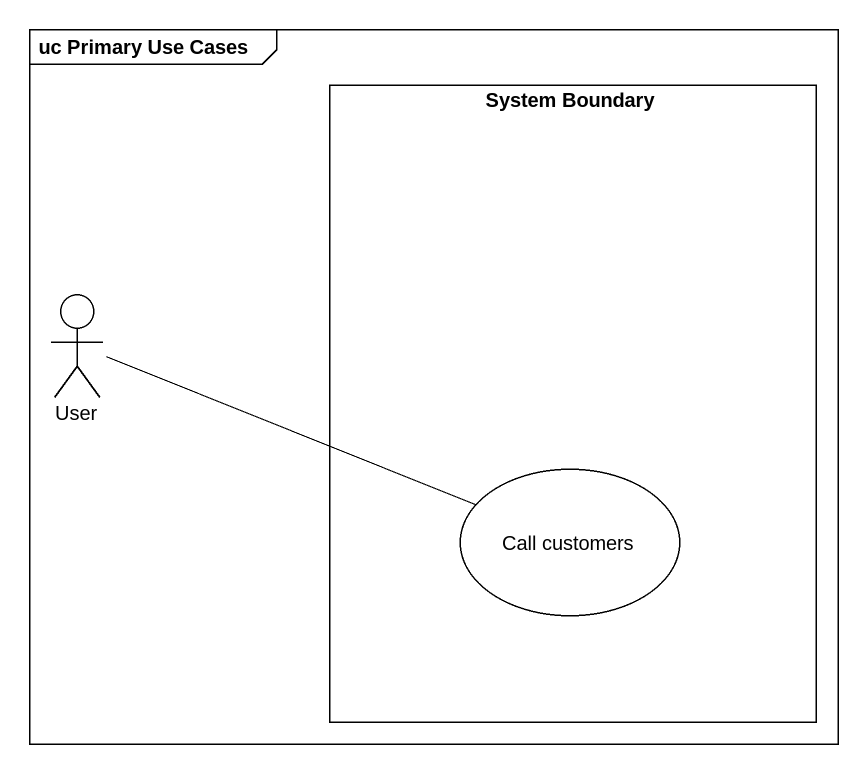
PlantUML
@startuml
mainframe uc Primary Use Cases
rectangle "System Boundary" as System_Boundary {
  usecase "Call customers" as Call_customers
}
actor User
User -right- Call_customers
@enduml
